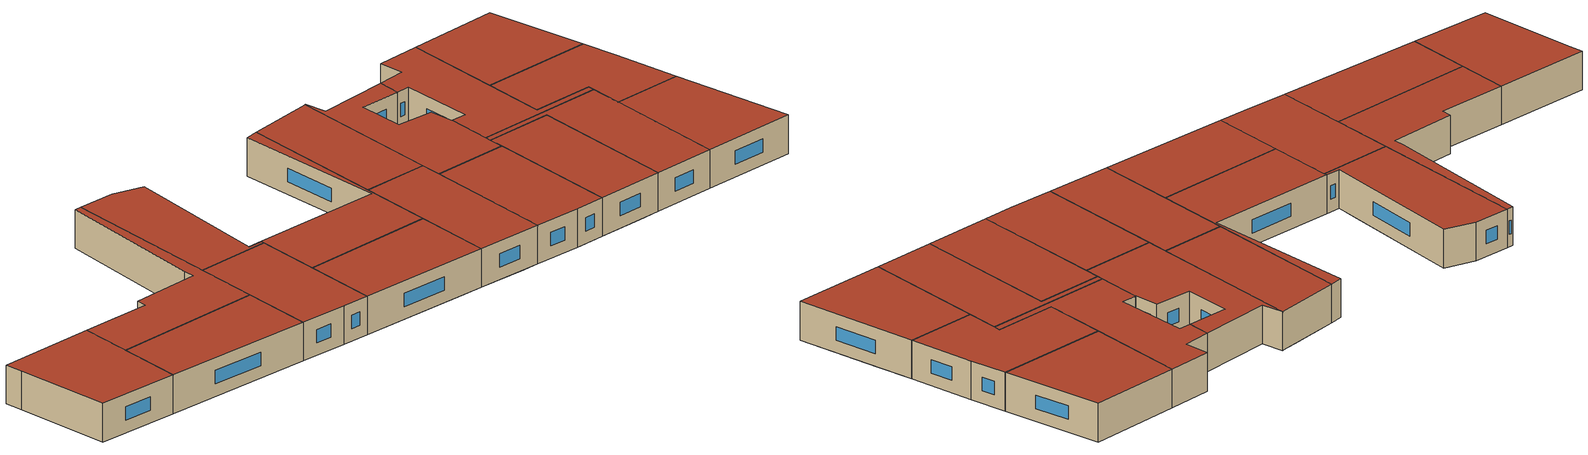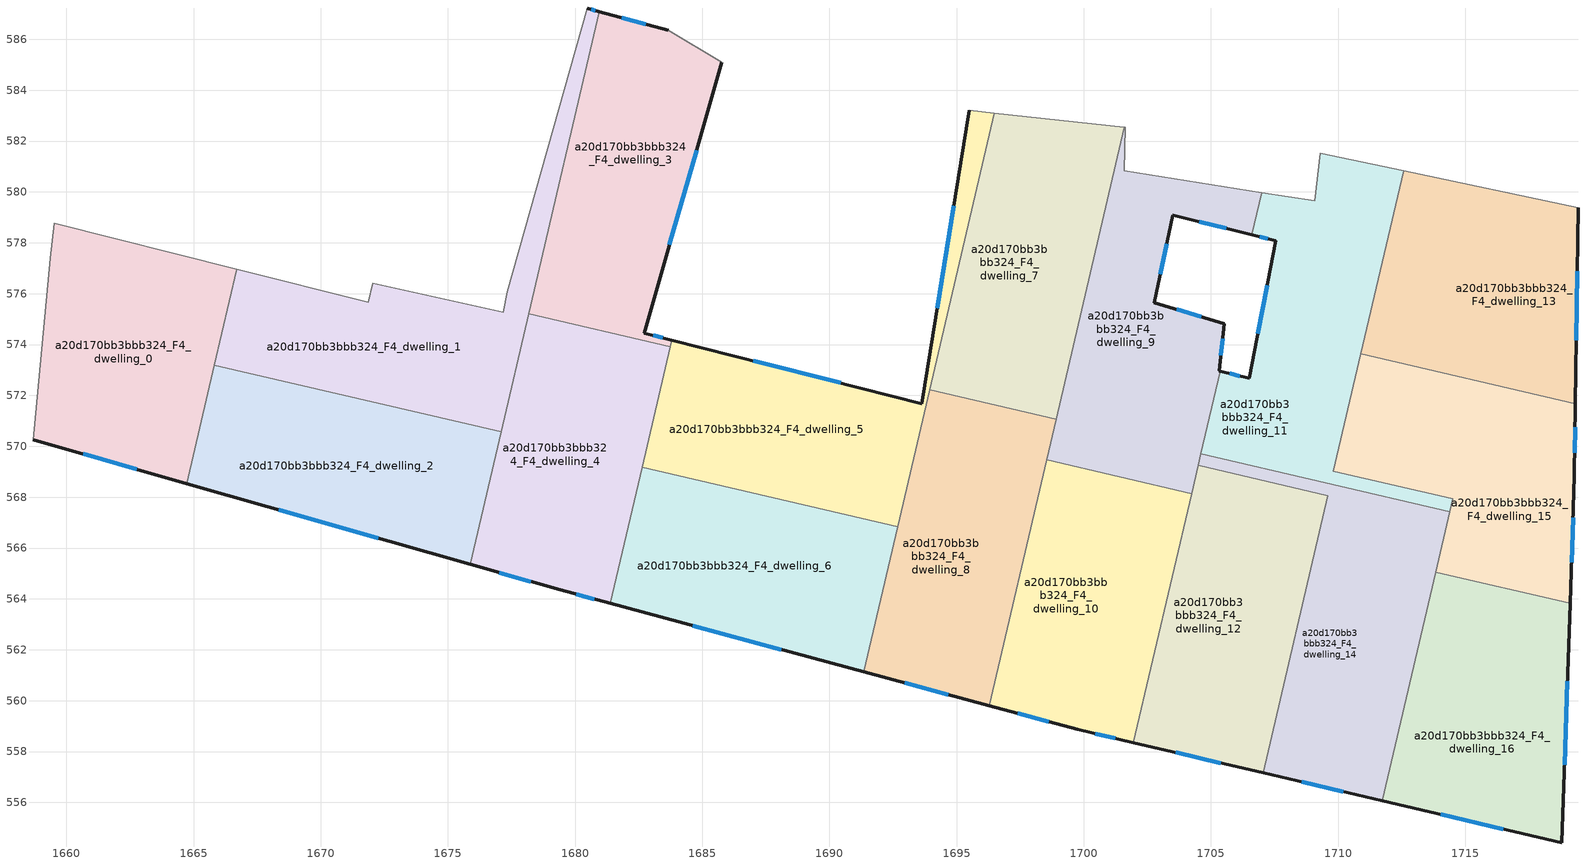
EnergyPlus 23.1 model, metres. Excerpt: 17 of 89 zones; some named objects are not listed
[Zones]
a20d170bb3bbb324_F4_dwelling_0
 floor to a20d170bb3bbb324_F3_dwelling_0 (EU_floor_Construction): 1666.34,577.06 1664.37,568.64 1658.69,570.26 1659.37,577.39 1659.52,578.77 z12
 floor to a20d170bb3bbb324_F3_dwelling_2 (EU_floor_Construction): 1665.77,572.96 1664.74,568.54 1664.37,568.64 1665.4,573.05 z12
 floor to a20d170bb3bbb324_F3_dwelling_1 (EU_floor_Construction): 1666.7,576.96 1665.77,572.96 1665.4,573.05 1666.34,577.06 z12
 wall outside (EU_wall_Construction): 1658.69,570.26 1664.74,568.54 z12:15
 wall adiabatic (EU_wall_Construction): 1666.7,576.96 1659.52,578.77 1659.37,577.39 1658.69,570.26 z12:15
 wall to a20d170bb3bbb324_F4_dwelling_2 (EU_wall_Construction): 1664.74,568.54 1665.82,573.19 z12:15
 wall to a20d170bb3bbb324_F4_dwelling_1 (EU_wall_Construction): 1665.82,573.19 1666.7,576.96 z12:15
 window (EU_Window_Construction): 1660.66,569.7 1662.77,569.1 z12.98:14.02
 roof outside (EU_roof_Construction): 1664.74,568.54 1666.7,576.96 1659.52,578.77 1659.37,577.39 1658.69,570.26 z15
a20d170bb3bbb324_F4_dwelling_1
 floor to a20d170bb3bbb324_F3_dwelling_1 (EU_floor_Construction): 1678.59,576.95 1678.39,576.1 1677.96,576.2 1676.67,570.66 1665.82,573.19 1666.7,576.96 1671.88,575.66 1672.04,576.4 1677.18,575.26 1677.33,576.08 1677.64,577.16 z12
 floor to a20d170bb3bbb324_F3_dwelling_3 (EU_floor_Construction): 1680.95,587.08 1678.59,576.95 1677.64,577.16 1680.47,587.22 z12
 floor to a20d170bb3bbb324_F3_dwelling_4 (EU_floor_Construction): 1678.39,576.1 1677.09,570.56 1676.67,570.66 1677.96,576.2 z12
 wall outside (EU_wall_Construction): 1680.95,587.08 1680.47,587.22 z12:15
 wall adiabatic (EU_wall_Construction): 1680.47,587.22 1677.33,576.08 1677.18,575.26 1672.04,576.4 1671.88,575.66 1666.7,576.96 z12:15
 wall to a20d170bb3bbb324_F4_dwelling_2 (EU_wall_Construction): 1665.82,573.19 1677.09,570.56 z12:15
 wall to a20d170bb3bbb324_F4_dwelling_3 (EU_wall_Construction): 1678.18,575.21 1680.95,587.08 z12:15
 wall to a20d170bb3bbb324_F4_dwelling_4 (EU_wall_Construction): 1677.09,570.56 1678.18,575.21 z12:15
 window (EU_Window_Construction): 1680.8,587.13 1680.63,587.17 z12.98:14.02
 roof outside (EU_roof_Construction): 1677.09,570.56 1680.95,587.08 1680.47,587.22 1677.33,576.08 1677.18,575.26 1672.04,576.4 1671.88,575.66 1666.7,576.96 1665.82,573.19 z15
a20d170bb3bbb324_F4_dwelling_10
 floor to a20d170bb3bbb324_F3_dwelling_10 (EU_floor_Construction): 1702.34,568.58 1700.05,558.79 1699.74,558.87 1696.28,559.8 1698.54,569.47 z12
 floor to a20d170bb3bbb324_F3_dwelling_12 (EU_floor_Construction): 1704.24,568.14 1701.95,558.35 1700.05,558.79 1702.34,568.58 z12
 wall outside (EU_wall_Construction): 1696.28,559.8 1699.74,558.87 1701.95,558.35 z12:15
 wall to a20d170bb3bbb324_F4_dwelling_9 (EU_wall_Construction): 1704.24,568.14 1698.54,569.47 z12:15
 wall to a20d170bb3bbb324_F4_dwelling_12 (EU_wall_Construction): 1701.95,558.35 1704.24,568.14 z12:15
 wall to a20d170bb3bbb324_F4_dwelling_8 (EU_wall_Construction): 1698.54,569.47 1696.28,559.8 z12:15
 window (EU_Window_Construction): 1700.46,558.7 1701.23,558.52 / 1697.41,559.5 1698.61,559.17 z12.98:14.02
 roof outside (EU_roof_Construction): 1701.95,558.35 1704.24,568.14 1698.54,569.47 1696.28,559.8 1699.74,558.87 z15
a20d170bb3bbb324_F4_dwelling_11
 floor outside (EU_floor_Construction): 1710.45,579.42 1708.12,569.4 1708,568.92 z12
 floor to a20d170bb3bbb324_F3_dwelling_11 (EU_floor_Construction): 1710.45,579.42 1708,568.92 1704.6,569.71 1705.36,572.96 1706.51,572.67 1707.54,578.09 1706.61,578.32 1707,579.97 1709.07,579.64 z12
 floor to a20d170bb3bbb324_F3_dwelling_13 (EU_floor_Construction): 1712.57,580.83 1709.81,569.02 1712.31,568.44 1712.19,567.94 1708.01,568.92 1708.12,569.4 1710.45,579.42 1709.07,579.64 1709.29,581.53 z12
 floor to a20d170bb3bbb324_F3_dwelling_16 (EU_floor_Construction): 1714.5,567.93 1714.38,567.43 1712.19,567.94 1712.31,568.44 z12
 wall outside (EU_wall_Construction): 1706.61,578.32 1707.54,578.09 1706.51,572.67 1705.36,572.96 z12:15
 wall to a20d170bb3bbb324_F4_dwelling_9 (EU_wall_Construction): 1707,579.97 1706.61,578.32 / 1705.36,572.96 1704.6,569.71 z12:15
 wall adiabatic (EU_wall_Construction): 1712.57,580.83 1709.29,581.53 1709.07,579.64 1707,579.97 z12:15
 wall to a20d170bb3bbb324_F4_dwelling_15 (EU_wall_Construction): 1714.38,567.43 1714.5,567.93 1709.81,569.02 1710.89,573.63 z12:15
 wall to a20d170bb3bbb324_F4_dwelling_14 (EU_wall_Construction): 1704.6,569.71 1714.38,567.43 z12:15
 wall to a20d170bb3bbb324_F4_dwelling_13 (EU_wall_Construction): 1710.89,573.63 1712.57,580.83 z12:15
 window (EU_Window_Construction): 1706.91,578.24 1707.24,578.16 / 1706.14,572.76 1705.74,572.86 / 1707.2,576.32 1706.84,574.43 z12.98:14.02
 roof outside (EU_roof_Construction): 1714.38,567.43 1714.5,567.93 1709.81,569.02 1712.57,580.83 1709.29,581.53 1709.07,579.64 1707,579.97 1706.61,578.32 1707.54,578.09 1706.51,572.67 1705.36,572.96 1704.6,569.71 z15
a20d170bb3bbb324_F4_dwelling_12
 floor adiabatic (EU_floor_Construction): 1707.87,568.34 1705.35,557.56 1701.95,558.35 1704.47,569.14 z12
 floor to a20d170bb3bbb324_F3_dwelling_14 (EU_floor_Construction): 1709.57,567.95 1707.05,557.16 1705.35,557.56 1707.87,568.34 z12
 floor to a20d170bb3bbb324_F3_dwelling_11 (EU_floor_Construction): 1707.89,568.46 1707.87,568.35 1704.47,569.14 1704.5,569.25 z12
 floor to a20d170bb3bbb324_F3_dwelling_13 (EU_floor_Construction): 1709.59,568.06 1709.57,567.95 1707.87,568.34 1707.9,568.46 z12
 wall outside (EU_wall_Construction): 1701.95,558.35 1707.05,557.16 z12:15
 wall to a20d170bb3bbb324_F4_dwelling_14 (EU_wall_Construction): 1707.05,557.16 1709.59,568.06 1704.5,569.25 z12:15
 wall to a20d170bb3bbb324_F4_dwelling_9 (EU_wall_Construction): 1704.5,569.25 1704.24,568.14 z12:15
 window (EU_Window_Construction): 1703.61,557.96 1705.39,557.55 z12.98:14.02
 roof outside (EU_roof_Construction): 1707.05,557.16 1709.59,568.06 1704.5,569.25 1701.95,558.35 z15
a20d170bb3bbb324_F4_dwelling_13
 floor to a20d170bb3bbb324_F3_dwelling_13 (EU_floor_Construction): 1715.08,580.3 1713.39,573.05 1710.89,573.63 1712.57,580.83 z12
 floor to a20d170bb3bbb324_F3_dwelling_15 (EU_floor_Construction): 1719.43,579.39 1719.33,571.66 1713.63,572.99 1715.32,580.25 z12
 floor to a20d170bb3bbb324_F3_dwelling_16 (EU_floor_Construction): 1715.32,580.25 1713.63,572.99 1713.39,573.05 1715.08,580.3 z12
 wall outside (EU_wall_Construction): 1719.33,571.66 1719.43,579.39 z12:15
 wall to a20d170bb3bbb324_F4_dwelling_15 (EU_wall_Construction): 1710.89,573.63 1719.33,571.66 z12:15
 wall adiabatic (EU_wall_Construction): 1719.43,579.39 1712.57,580.83 z12:15
 window (EU_Window_Construction): 1719.36,574.17 1719.4,576.87 z12.98:14.02
 roof outside (EU_roof_Construction): 1719.33,571.66 1719.43,579.39 1712.57,580.83 1710.89,573.63 z15
a20d170bb3bbb324_F4_dwelling_14
 floor to a20d170bb3bbb324_F3_dwelling_14 (EU_floor_Construction): 1712.3,567.31 1709.78,556.52 1707.05,557.16 1709.57,567.95 z12
 floor to a20d170bb3bbb324_F3_dwelling_16 (EU_floor_Construction): 1714.38,567.43 1713.19,562.31 1711.24,562.77 1712.3,567.31 1712.06,567.37 1712.19,567.94 z12
 floor to a20d170bb3bbb324_F3_dwelling_17 (EU_floor_Construction): 1713.19,562.31 1711.73,556.07 1709.78,556.52 1711.24,562.77 z12
 floor to a20d170bb3bbb324_F3_dwelling_11 (EU_floor_Construction): 1708,568.92 1707.89,568.46 1704.5,569.25 1704.6,569.71 z12
 floor to a20d170bb3bbb324_F3_dwelling_13 (EU_floor_Construction): 1712.19,567.94 1712.06,567.37 1709.57,567.95 1709.59,568.06 1707.9,568.46 1708.01,568.92 z12
 wall outside (EU_wall_Construction): 1707.05,557.16 1711.73,556.07 z12:15
 wall to a20d170bb3bbb324_F4_dwelling_16 (EU_wall_Construction): 1711.73,556.07 1713.83,565.06 z12:15
 wall to a20d170bb3bbb324_F4_dwelling_9 (EU_wall_Construction): 1704.6,569.71 1704.5,569.25 z12:15
 wall to a20d170bb3bbb324_F4_dwelling_15 (EU_wall_Construction): 1713.83,565.06 1714.38,567.43 z12:15
 window (EU_Window_Construction): 1708.57,556.81 1710.21,556.42 z12.98:14.02
 roof outside (EU_roof_Construction): 1711.73,556.07 1714.38,567.43 1704.6,569.71 1704.5,569.25 1709.59,568.06 1707.05,557.16 z15
a20d170bb3bbb324_F4_dwelling_15
 floor to a20d170bb3bbb324_F3_dwelling_15 (EU_floor_Construction): 1719.33,571.66 1719.29,568.83 1719.29,568.74 1712.98,570.21 1713.63,572.99 z12
 floor to a20d170bb3bbb324_F3_dwelling_16 (EU_floor_Construction): 1719.29,568.74 1719.12,563.82 1713.83,565.06 1714.5,567.93 1712.31,568.44 1713.39,573.05 1713.63,572.99 1712.98,570.21 z12
 floor to a20d170bb3bbb324_F3_dwelling_13 (EU_floor_Construction): 1713.39,573.05 1712.31,568.44 1709.81,569.02 1710.89,573.63 z12
 wall outside (EU_wall_Construction): 1719.12,563.82 1719.29,568.83 1719.33,571.66 z12:15
 wall to a20d170bb3bbb324_F4_dwelling_16 (EU_wall_Construction): 1713.83,565.06 1719.12,563.82 z12:15
 window (EU_Window_Construction): 1719.3,569.75 1719.31,570.74 / 1719.17,565.45 1719.23,567.2 z12.98:14.02
 roof outside (EU_roof_Construction): 1719.12,563.82 1719.29,568.83 1719.33,571.66 1710.89,573.63 1709.81,569.02 1714.5,567.93 1713.83,565.06 z15
a20d170bb3bbb324_F4_dwelling_16
 floor to a20d170bb3bbb324_F3_dwelling_17 (EU_floor_Construction): 1719.02,560.95 1718.8,554.42 1711.73,556.07 1713.19,562.31 z12
 floor to a20d170bb3bbb324_F3_dwelling_16 (EU_floor_Construction): 1719.12,563.82 1719.02,560.95 1713.19,562.31 1713.83,565.06 z12
 wall outside (EU_wall_Construction): 1711.73,556.07 1718.8,554.42 1719.12,563.82 z12:15
 window (EU_Window_Construction): 1718.9,557.48 1719.01,560.76 / 1714.03,555.53 1716.5,554.95 z12.98:14.02
 roof outside (EU_roof_Construction): 1718.8,554.42 1719.12,563.82 1713.83,565.06 1711.73,556.07 z15
a20d170bb3bbb324_F4_dwelling_2
 floor to a20d170bb3bbb324_F3_dwelling_2 (EU_floor_Construction): 1676.61,570.43 1675.46,565.48 1664.74,568.54 1665.77,572.96 z12
 floor to a20d170bb3bbb324_F3_dwelling_1 (EU_floor_Construction): 1676.67,570.66 1676.61,570.43 1665.77,572.96 1665.82,573.19 z12
 floor to a20d170bb3bbb324_F3_dwelling_4 (EU_floor_Construction): 1677.09,570.56 1675.88,565.36 1675.46,565.48 1676.67,570.66 z12
 wall outside (EU_wall_Construction): 1664.74,568.54 1675.88,565.36 z12:15
 wall to a20d170bb3bbb324_F4_dwelling_4 (EU_wall_Construction): 1675.88,565.36 1677.09,570.56 z12:15
 window (EU_Window_Construction): 1668.36,567.5 1672.26,566.39 z12.98:14.02
 roof outside (EU_roof_Construction): 1675.88,565.36 1677.09,570.56 1665.82,573.19 1664.74,568.54 z15
a20d170bb3bbb324_F4_dwelling_3
 floor to a20d170bb3bbb324_F3_dwelling_3 (EU_floor_Construction): 1685.77,585.11 1683.15,575.94 1678.59,576.95 1680.95,587.08 1683.66,586.35 z12
 floor to a20d170bb3bbb324_F3_dwelling_1 (EU_floor_Construction): 1683.15,575.94 1682.72,574.45 1682.66,574.46 1682.8,575.07 1678.39,576.1 1678.59,576.95 z12
 floor to a20d170bb3bbb324_F3_dwelling_4 (EU_floor_Construction): 1682.8,575.07 1682.66,574.46 1682.6,574.18 1678.18,575.21 1678.39,576.1 z12
 floor to a20d170bb3bbb324_F3_dwelling_5 (EU_floor_Construction): 1683.81,574.17 1683.75,573.91 1682.6,574.18 1682.66,574.46 1682.72,574.45 z12
 wall outside (EU_wall_Construction): 1683.66,586.35 1680.95,587.08 / 1682.72,574.45 1685.77,585.11 / 1682.72,574.45 1683.81,574.17 z12:15
 wall to a20d170bb3bbb324_F4_dwelling_4 (EU_wall_Construction): 1678.18,575.21 1683.75,573.91 z12:15
 wall adiabatic (EU_wall_Construction): 1685.77,585.11 1683.66,586.35 z12:15
 wall to a20d170bb3bbb324_F4_dwelling_5 (EU_wall_Construction): 1683.75,573.91 1683.81,574.17 z12:15
 window (EU_Window_Construction): 1682.78,586.59 1681.83,586.84 / 1683.71,577.91 1684.78,581.64 / 1683.07,574.36 1683.45,574.26 z12.98:14.02
 roof outside (EU_roof_Construction): 1683.81,574.17 1682.72,574.45 1685.77,585.11 1683.66,586.35 1680.95,587.08 1678.18,575.21 1683.75,573.91 z15
a20d170bb3bbb324_F4_dwelling_4
 floor to a20d170bb3bbb324_F3_dwelling_4 (EU_floor_Construction): 1682.6,574.18 1680.25,564.13 1679.41,564.36 1675.88,565.36 1678.18,575.21 z12
 floor to a20d170bb3bbb324_F3_dwelling_6 (EU_floor_Construction): 1682.62,569.08 1681.39,563.82 1680.25,564.13 1681.47,569.35 z12
 floor to a20d170bb3bbb324_F3_dwelling_5 (EU_floor_Construction): 1683.75,573.91 1682.62,569.08 1681.47,569.35 1682.6,574.18 z12
 wall outside (EU_wall_Construction): 1675.88,565.36 1679.41,564.36 1681.39,563.82 z12:15
 wall to a20d170bb3bbb324_F4_dwelling_6 (EU_wall_Construction): 1681.39,563.82 1682.64,569.18 z12:15
 wall to a20d170bb3bbb324_F4_dwelling_5 (EU_wall_Construction): 1682.64,569.18 1683.75,573.91 z12:15
 window (EU_Window_Construction): 1677.03,565.04 1678.26,564.68 / 1680.05,564.18 1680.75,564 z12.98:14.02
 roof outside (EU_roof_Construction): 1681.39,563.82 1683.75,573.91 1678.18,575.21 1675.88,565.36 1679.41,564.36 z15
a20d170bb3bbb324_F4_dwelling_5
 floor adiabatic (EU_floor_Construction): 1692.36,572 1691.24,567.17 1682.64,569.18 1683.81,574.17 z12
 floor to a20d170bb3bbb324_F3_dwelling_7 (EU_floor_Construction): 1696.48,583.1 1693.7,571.2 1692.25,571.54 1692.36,572 1693.64,571.68 1695.5,583.21 z12
 floor to a20d170bb3bbb324_F3_dwelling_8 (EU_floor_Construction): 1693.7,571.2 1692.68,566.84 1691.24,567.17 1692.25,571.54 z12
 wall outside (EU_wall_Construction): 1695.5,583.21 1693.64,571.68 1683.81,574.17 z12:15
 wall adiabatic (EU_wall_Construction): 1696.48,583.1 1695.5,583.21 z12:15
 wall to a20d170bb3bbb324_F4_dwelling_6 (EU_wall_Construction): 1682.64,569.18 1692.68,566.84 z12:15
 wall to a20d170bb3bbb324_F4_dwelling_7 (EU_wall_Construction): 1693.94,572.22 1696.48,583.1 z12:15
 wall to a20d170bb3bbb324_F4_dwelling_8 (EU_wall_Construction): 1692.68,566.84 1693.94,572.22 z12:15
 window (EU_Window_Construction): 1694.89,579.46 1694.24,575.43 / 1690.44,572.49 1687.01,573.36 z12.98:14.02
 roof outside (EU_roof_Construction): 1692.68,566.84 1696.48,583.1 1695.5,583.21 1693.64,571.68 1683.81,574.17 1682.64,569.18 z15
a20d170bb3bbb324_F4_dwelling_6
 floor to a20d170bb3bbb324_F3_dwelling_6 (EU_floor_Construction): 1691.21,567.07 1689.92,561.52 1681.39,563.82 1682.62,569.08 z12
 floor to a20d170bb3bbb324_F3_dwelling_8 (EU_floor_Construction): 1692.68,566.84 1691.35,561.13 1689.92,561.52 1691.21,567.07 1691.24,567.17 z12
 floor to a20d170bb3bbb324_F3_dwelling_5 (EU_floor_Construction): 1691.24,567.17 1691.21,567.07 1682.62,569.08 1682.64,569.18 z12
 wall outside (EU_wall_Construction): 1681.39,563.82 1691.35,561.13 z12:15
 wall to a20d170bb3bbb324_F4_dwelling_8 (EU_wall_Construction): 1691.35,561.13 1692.68,566.84 z12:15
 window (EU_Window_Construction): 1684.63,562.95 1688.11,562.01 z12.98:14.02
 roof outside (EU_roof_Construction): 1691.35,561.13 1692.68,566.84 1682.64,569.18 1681.39,563.82 z15
a20d170bb3bbb324_F4_dwelling_7
 floor to a20d170bb3bbb324_F3_dwelling_7 (EU_floor_Construction): 1700.33,582.68 1697.69,571.35 1693.94,572.22 1696.48,583.1 z12
 floor to a20d170bb3bbb324_F3_dwelling_9 (EU_floor_Construction): 1701.59,582.54 1698.91,571.06 1697.69,571.35 1700.33,582.68 z12
 wall to a20d170bb3bbb324_F4_dwelling_8 (EU_wall_Construction): 1693.94,572.22 1698.91,571.06 z12:15
 wall adiabatic (EU_wall_Construction): 1701.59,582.54 1696.48,583.1 z12:15
 wall to a20d170bb3bbb324_F4_dwelling_9 (EU_wall_Construction): 1698.91,571.06 1701.59,582.54 z12:15
 roof outside (EU_roof_Construction): 1698.91,571.06 1701.59,582.54 1696.48,583.1 1693.94,572.22 z15
a20d170bb3bbb324_F4_dwelling_8
 floor to a20d170bb3bbb324_F3_dwelling_8 (EU_floor_Construction): 1697.45,570.32 1695.07,560.13 1691.35,561.13 1693.7,571.2 z12
 floor to a20d170bb3bbb324_F3_dwelling_10 (EU_floor_Construction): 1698.71,570.19 1696.28,559.8 1695.07,560.13 1697.48,570.48 z12
 floor to a20d170bb3bbb324_F3_dwelling_9 (EU_floor_Construction): 1698.91,571.06 1698.71,570.19 1697.48,570.48 1697.69,571.35 z12
 floor to a20d170bb3bbb324_F3_dwelling_7 (EU_floor_Construction): 1697.69,571.35 1697.45,570.32 1693.7,571.2 1693.94,572.22 z12
 wall outside (EU_wall_Construction): 1691.35,561.13 1696.28,559.8 z12:15
 wall to a20d170bb3bbb324_F4_dwelling_9 (EU_wall_Construction): 1698.54,569.47 1698.91,571.06 z12:15
 window (EU_Window_Construction): 1692.95,560.7 1694.68,560.23 z12.98:14.02
 roof outside (EU_roof_Construction): 1696.28,559.8 1698.91,571.06 1693.94,572.22 1691.35,561.13 z15
a20d170bb3bbb324_F4_dwelling_9
 floor to a20d170bb3bbb324_F3_dwelling_9 (EU_floor_Construction): 1705.07,580.28 1704.72,578.78 1703.5,579.09 1702.77,575.65 1703.91,575.31 1702.51,569.31 1698.71,570.19 1701.59,582.54 1701.62,582.54 1701.6,580.84 z12
 floor to a20d170bb3bbb324_F3_dwelling_11 (EU_floor_Construction): 1705.52,574.83 1705.33,572.97 1705.36,572.96 1704.47,569.14 1702.57,569.58 1703.91,575.31 z12; 1707,579.97 1706.61,578.32 1704.72,578.78 1705.07,580.28 z12
 floor to a20d170bb3bbb324_F3_dwelling_10 (EU_floor_Construction): 1702.51,569.31 1702.34,568.58 1698.54,569.47 1698.71,570.19 z12
 floor to a20d170bb3bbb324_F3_dwelling_12 (EU_floor_Construction): 1704.47,569.14 1704.24,568.14 1702.34,568.58 1702.57,569.58 z12
 wall outside (EU_wall_Construction): 1705.36,572.96 1705.33,572.97 1705.52,574.83 1702.77,575.65 1703.5,579.09 1703.53,579.08 1706.61,578.32 z12:15
 wall adiabatic (EU_wall_Construction): 1707,579.97 1701.6,580.84 1701.62,582.54 1701.59,582.54 z12:15
 window (EU_Window_Construction): 1704.53,578.83 1705.61,578.56 / 1703.01,576.76 1703.26,577.97 / 1704.62,575.09 1703.66,575.38 / 1705.39,573.57 1705.46,574.22 z12.98:14.02
 roof outside (EU_roof_Construction): 1704.24,568.14 1705.36,572.96 1705.33,572.97 1705.52,574.83 1702.77,575.65 1703.5,579.09 1703.53,579.08 1706.61,578.32 1707,579.97 1701.6,580.84 1701.62,582.54 1701.59,582.54 1698.54,569.47 z15
[Building]
EU S2 Campaign: North Axis=0; Terrain=City; Solar Distribution=FullExterior
[Site:Location]
Bologna: Latitude=44.5; Longitude=11.25; Time Zone=1; Elevation=37
[SizingPeriod:WeatherFileDays]
AnnualSizingPeriod: Begin Month=1; Begin Day of Month=1; End Month=12; End Day of Month=31; Day of Week for Start Day=Monday; Use Weather File Daylight Saving Period=No; Use Weather File Rain and Snow Indicators=No
[MATERIAL]
EU_InternalMass_Material: Roughness=MediumRough; Thickness=0.1; Conductivity=1; Density=1800; Specific Heat=900; Thermal Absorptance=0.9; Solar Absorptance=0.7; Visible Absorptance=0.7
[MATERIAL:NOMASS] Roughness=MediumRough; Thermal Absorptance=0.9; Solar Absorptance=0.7; Visible Absorptance=0.7
Name | Thermal Resistance
EU_wall_NoMass | 0.905828
EU_roof_NoMass | 0.37593
EU_floor_NoMass | 0.67114
[WINDOWMATERIAL:SIMPLEGLAZINGSYSTEM]
EU_Window_SimpleGlazing: UFactor=4.52486; Solar Heat Gain Coefficient=0.85; Visible Transmittance=0.85
[CONSTRUCTION]
EU_wall_Construction: EU_wall_NoMass
EU_roof_Construction: EU_roof_NoMass
EU_floor_Construction: EU_floor_NoMass
EU_Window_Construction: EU_Window_SimpleGlazing
EU_InternalMass_Construction: EU_InternalMass_Material
[ZONE] Type=1; Multiplier=1; Ceiling Height=autocalculate; Floor Area=autocalculate; Part of Total Floor Area=Yes
Name | Volume
a20d170bb3bbb324_F4_dwelling_0 | 175.748
a20d170bb3bbb324_F4_dwelling_1; a20d170bb3bbb324_F4_dwelling_15 | 175.753
a20d170bb3bbb324_F4_dwelling_10 | 175.735
a20d170bb3bbb324_F4_dwelling_11 | 175.702
a20d170bb3bbb324_F4_dwelling_12 | 175.726
a20d170bb3bbb324_F4_dwelling_13 | 175.747
a20d170bb3bbb324_F4_dwelling_14 | 175.722
a20d170bb3bbb324_F4_dwelling_16 | 175.763
a20d170bb3bbb324_F4_dwelling_2 | 175.772
a20d170bb3bbb324_F4_dwelling_3 | 175.73
a20d170bb3bbb324_F4_dwelling_4 | 175.725
a20d170bb3bbb324_F4_dwelling_5; a20d170bb3bbb324_F4_dwelling_6 | 175.704
a20d170bb3bbb324_F4_dwelling_7 | 175.762
a20d170bb3bbb324_F4_dwelling_8 | 175.764
a20d170bb3bbb324_F4_dwelling_9 | 175.745
[INTERNALMASS] Construction=EU_InternalMass_Construction
Name | Zone or ZoneList | Surface Area
a20d170bb3bbb324_F4_dwelling_0_EU_InternalMass | a20d170bb3bbb324_F4_dwelling_0 | 58.5829
a20d170bb3bbb324_F4_dwelling_1_EU_InternalMass | a20d170bb3bbb324_F4_dwelling_1 | 58.5842
a20d170bb3bbb324_F4_dwelling_2_EU_InternalMass | a20d170bb3bbb324_F4_dwelling_2 | 58.5874
a20d170bb3bbb324_F4_dwelling_3_EU_InternalMass | a20d170bb3bbb324_F4_dwelling_3 | 58.5767
a20d170bb3bbb324_F4_dwelling_4_EU_InternalMass | a20d170bb3bbb324_F4_dwelling_4 | 58.5739
a20d170bb3bbb324_F4_dwelling_5_EU_InternalMass | a20d170bb3bbb324_F4_dwelling_5 | 58.5689
a20d170bb3bbb324_F4_dwelling_6_EU_InternalMass | a20d170bb3bbb324_F4_dwelling_6 | 58.566
a20d170bb3bbb324_F4_dwelling_7_EU_InternalMass | a20d170bb3bbb324_F4_dwelling_7 | 58.5869
a20d170bb3bbb324_F4_dwelling_8_EU_InternalMass | a20d170bb3bbb324_F4_dwelling_8 | 58.5862
a20d170bb3bbb324_F4_dwelling_9_EU_InternalMass | a20d170bb3bbb324_F4_dwelling_9 | 58.5819
a20d170bb3bbb324_F4_dwelling_10_EU_InternalMass | a20d170bb3bbb324_F4_dwelling_10 | 58.5774
a20d170bb3bbb324_F4_dwelling_11_EU_InternalMass | a20d170bb3bbb324_F4_dwelling_11 | 58.5717
a20d170bb3bbb324_F4_dwelling_12_EU_InternalMass | a20d170bb3bbb324_F4_dwelling_12 | 58.5816
a20d170bb3bbb324_F4_dwelling_13_EU_InternalMass | a20d170bb3bbb324_F4_dwelling_13 | 58.58
a20d170bb3bbb324_F4_dwelling_14_EU_InternalMass | a20d170bb3bbb324_F4_dwelling_14 | 58.573
a20d170bb3bbb324_F4_dwelling_15_EU_InternalMass | a20d170bb3bbb324_F4_dwelling_15 | 58.5846
a20d170bb3bbb324_F4_dwelling_16_EU_InternalMass | a20d170bb3bbb324_F4_dwelling_16 | 58.5866
[OTHEREQUIPMENT] Fuel Type=Electricity; Design Level Calculation Method=Watts/Area; Power per Zone Floor Area=1; Fraction Latent=0; Fraction Radiant=0; Fraction Lost=0; Carbon Dioxide Generation Rate=0; EndUse Subcategory=EU_Step8_InternalGains
Name | Zone or ZoneList or Space or SpaceList | Schedule
EU_Step8_InternalGain_a20d170bb3bbb324_F4_dwelling_0_f000 | a20d170bb3bbb324_F4_dwelling_0 | EU_Step8_GainSchedule_a20d170bb3bbb324_F4_dwelling_0_f000
EU_Step8_InternalGain_a20d170bb3bbb324_F4_dwelling_1_f000 | a20d170bb3bbb324_F4_dwelling_1 | EU_Step8_GainSchedule_a20d170bb3bbb324_F4_dwelling_1_f000
EU_Step8_InternalGain_a20d170bb3bbb324_F4_dwelling_2_f000 | a20d170bb3bbb324_F4_dwelling_2 | EU_Step8_GainSchedule_a20d170bb3bbb324_F4_dwelling_2_f000
EU_Step8_InternalGain_a20d170bb3bbb324_F4_dwelling_3_f000 | a20d170bb3bbb324_F4_dwelling_3 | EU_Step8_GainSchedule_a20d170bb3bbb324_F4_dwelling_3_f000
EU_Step8_InternalGain_a20d170bb3bbb324_F4_dwelling_4_f000 | a20d170bb3bbb324_F4_dwelling_4 | EU_Step8_GainSchedule_a20d170bb3bbb324_F4_dwelling_4_f000
EU_Step8_InternalGain_a20d170bb3bbb324_F4_dwelling_5_f000 | a20d170bb3bbb324_F4_dwelling_5 | EU_Step8_GainSchedule_a20d170bb3bbb324_F4_dwelling_5_f000
EU_Step8_InternalGain_a20d170bb3bbb324_F4_dwelling_6_f000 | a20d170bb3bbb324_F4_dwelling_6 | EU_Step8_GainSchedule_a20d170bb3bbb324_F4_dwelling_6_f000
EU_Step8_InternalGain_a20d170bb3bbb324_F4_dwelling_7_f000 | a20d170bb3bbb324_F4_dwelling_7 | EU_Step8_GainSchedule_a20d170bb3bbb324_F4_dwelling_7_f000
EU_Step8_InternalGain_a20d170bb3bbb324_F4_dwelling_8_f000 | a20d170bb3bbb324_F4_dwelling_8 | EU_Step8_GainSchedule_a20d170bb3bbb324_F4_dwelling_8_f000
EU_Step8_InternalGain_a20d170bb3bbb324_F4_dwelling_9_f000 | a20d170bb3bbb324_F4_dwelling_9 | EU_Step8_GainSchedule_a20d170bb3bbb324_F4_dwelling_9_f000
EU_Step8_InternalGain_a20d170bb3bbb324_F4_dwelling_10_f000 | a20d170bb3bbb324_F4_dwelling_10 | EU_Step8_GainSchedule_a20d170bb3bbb324_F4_dwelling_10_f000
EU_Step8_InternalGain_a20d170bb3bbb324_F4_dwelling_11_f000 | a20d170bb3bbb324_F4_dwelling_11 | EU_Step8_GainSchedule_a20d170bb3bbb324_F4_dwelling_11_f000
EU_Step8_InternalGain_a20d170bb3bbb324_F4_dwelling_12_f000 | a20d170bb3bbb324_F4_dwelling_12 | EU_Step8_GainSchedule_a20d170bb3bbb324_F4_dwelling_12_f000
EU_Step8_InternalGain_a20d170bb3bbb324_F4_dwelling_13_f000 | a20d170bb3bbb324_F4_dwelling_13 | EU_Step8_GainSchedule_a20d170bb3bbb324_F4_dwelling_13_f000
EU_Step8_InternalGain_a20d170bb3bbb324_F4_dwelling_14_f000 | a20d170bb3bbb324_F4_dwelling_14 | EU_Step8_GainSchedule_a20d170bb3bbb324_F4_dwelling_14_f000
EU_Step8_InternalGain_a20d170bb3bbb324_F4_dwelling_15_f000 | a20d170bb3bbb324_F4_dwelling_15 | EU_Step8_GainSchedule_a20d170bb3bbb324_F4_dwelling_15_f000
EU_Step8_InternalGain_a20d170bb3bbb324_F4_dwelling_16_f000 | a20d170bb3bbb324_F4_dwelling_16 | EU_Step8_GainSchedule_a20d170bb3bbb324_F4_dwelling_16_f000
[ZONEVENTILATION:DESIGNFLOWRATE] Schedule=EU_AlwaysOn; Design Flow Rate Calculation Method=AirChanges/Hour; Air Changes per Hour=0.73129; Ventilation Type=Natural; Fan Pressure Rise=0; Fan Total Efficiency=1; Constant Term Coefficient=1; Temperature Term Coefficient=0; Velocity Term Coefficient=0; Velocity Squared Term Coefficient=0; Minimum Indoor Temperature=-100; Maximum Indoor Temperature=100; Delta Temperature=-100; Minimum Outdoor Temperature=-100; Maximum Outdoor Temperature=100; Maximum Wind Speed=40
Name | Zone or ZoneList or Space or SpaceList
EU_ConstantAir_a20d170bb3bbb324_F4_dwelling_0 | a20d170bb3bbb324_F4_dwelling_0
EU_ConstantAir_a20d170bb3bbb324_F4_dwelling_1 | a20d170bb3bbb324_F4_dwelling_1
EU_ConstantAir_a20d170bb3bbb324_F4_dwelling_2 | a20d170bb3bbb324_F4_dwelling_2
EU_ConstantAir_a20d170bb3bbb324_F4_dwelling_3 | a20d170bb3bbb324_F4_dwelling_3
EU_ConstantAir_a20d170bb3bbb324_F4_dwelling_4 | a20d170bb3bbb324_F4_dwelling_4
EU_ConstantAir_a20d170bb3bbb324_F4_dwelling_5 | a20d170bb3bbb324_F4_dwelling_5
EU_ConstantAir_a20d170bb3bbb324_F4_dwelling_6 | a20d170bb3bbb324_F4_dwelling_6
EU_ConstantAir_a20d170bb3bbb324_F4_dwelling_7 | a20d170bb3bbb324_F4_dwelling_7
EU_ConstantAir_a20d170bb3bbb324_F4_dwelling_8 | a20d170bb3bbb324_F4_dwelling_8
EU_ConstantAir_a20d170bb3bbb324_F4_dwelling_9 | a20d170bb3bbb324_F4_dwelling_9
EU_ConstantAir_a20d170bb3bbb324_F4_dwelling_10 | a20d170bb3bbb324_F4_dwelling_10
EU_ConstantAir_a20d170bb3bbb324_F4_dwelling_11 | a20d170bb3bbb324_F4_dwelling_11
EU_ConstantAir_a20d170bb3bbb324_F4_dwelling_12 | a20d170bb3bbb324_F4_dwelling_12
EU_ConstantAir_a20d170bb3bbb324_F4_dwelling_13 | a20d170bb3bbb324_F4_dwelling_13
EU_ConstantAir_a20d170bb3bbb324_F4_dwelling_14 | a20d170bb3bbb324_F4_dwelling_14
EU_ConstantAir_a20d170bb3bbb324_F4_dwelling_15 | a20d170bb3bbb324_F4_dwelling_15
EU_ConstantAir_a20d170bb3bbb324_F4_dwelling_16 | a20d170bb3bbb324_F4_dwelling_16
[HVACTEMPLATE:ZONE:IDEALLOADSAIRSYSTEM] System Availability Schedule=EU_AlwaysOn; Maximum Heating Supply Air Temperature=50; Minimum Cooling Supply Air Temperature=13; Maximum Heating Supply Air Humidity Ratio=0.0156; Minimum Cooling Supply Air Humidity Ratio=0.0077; Heating Limit=NoLimit; Cooling Limit=NoLimit; Heating Availability Schedule=EU_AlwaysOn; Cooling Availability Schedule=EU_CoolingOff; Dehumidification Control Type=ConstantSensibleHeatRatio; Cooling Sensible Heat Ratio=0.7; Dehumidification Setpoint=60; Humidification Control Type=None; Humidification Setpoint=30; Outdoor Air Method=None; Outdoor Air Flow Rate per Person=0.00944; Outdoor Air Flow Rate per Zone Floor Area=0; Outdoor Air Flow Rate per Zone=0; Demand Controlled Ventilation Type=None; Outdoor Air Economizer Type=NoEconomizer; Heat Recovery Type=None; Sensible Heat Recovery Effectiveness=0.7; Latent Heat Recovery Effectiveness=0.65
Name | Template Thermostat
a20d170bb3bbb324_F4_dwelling_0 | EU_HeatOnly_a20d170bb3bbb324_F4_dwelling_0
a20d170bb3bbb324_F4_dwelling_1 | EU_HeatOnly_a20d170bb3bbb324_F4_dwelling_1
a20d170bb3bbb324_F4_dwelling_2 | EU_HeatOnly_a20d170bb3bbb324_F4_dwelling_2
a20d170bb3bbb324_F4_dwelling_3 | EU_HeatOnly_a20d170bb3bbb324_F4_dwelling_3
a20d170bb3bbb324_F4_dwelling_4 | EU_HeatOnly_a20d170bb3bbb324_F4_dwelling_4
a20d170bb3bbb324_F4_dwelling_5 | EU_HeatOnly_a20d170bb3bbb324_F4_dwelling_5
a20d170bb3bbb324_F4_dwelling_6 | EU_HeatOnly_a20d170bb3bbb324_F4_dwelling_6
a20d170bb3bbb324_F4_dwelling_7 | EU_HeatOnly_a20d170bb3bbb324_F4_dwelling_7
a20d170bb3bbb324_F4_dwelling_8 | EU_HeatOnly_a20d170bb3bbb324_F4_dwelling_8
a20d170bb3bbb324_F4_dwelling_9 | EU_HeatOnly_a20d170bb3bbb324_F4_dwelling_9
a20d170bb3bbb324_F4_dwelling_10 | EU_HeatOnly_a20d170bb3bbb324_F4_dwelling_10
a20d170bb3bbb324_F4_dwelling_11 | EU_HeatOnly_a20d170bb3bbb324_F4_dwelling_11
a20d170bb3bbb324_F4_dwelling_12 | EU_HeatOnly_a20d170bb3bbb324_F4_dwelling_12
a20d170bb3bbb324_F4_dwelling_13 | EU_HeatOnly_a20d170bb3bbb324_F4_dwelling_13
a20d170bb3bbb324_F4_dwelling_14 | EU_HeatOnly_a20d170bb3bbb324_F4_dwelling_14
a20d170bb3bbb324_F4_dwelling_15 | EU_HeatOnly_a20d170bb3bbb324_F4_dwelling_15
a20d170bb3bbb324_F4_dwelling_16 | EU_HeatOnly_a20d170bb3bbb324_F4_dwelling_16
[SIZING:ZONE] Zone Cooling Design Supply Air Temperature Input Method=SupplyAirTemperature; Zone Cooling Design Supply Air Temperature=13; Zone Heating Design Supply Air Temperature Input Method=SupplyAirTemperature; Zone Heating Design Supply Air Temperature=50; Zone Cooling Design Supply Air Humidity Ratio=0.008; Zone Heating Design Supply Air Humidity Ratio=0.008; Cooling Design Air Flow Method=DesignDay; Cooling Design Air Flow Rate=0; Cooling Minimum Air Flow per Zone Floor Area=0.000762; Cooling Minimum Air Flow=0; Cooling Minimum Air Flow Fraction=0.2; Heating Design Air Flow Method=DesignDay; Heating Design Air Flow Rate=0; Heating Maximum Air Flow per Zone Floor Area=0.002032; Heating Maximum Air Flow=0.141576; Heating Maximum Air Flow Fraction=0.3; Account for Dedicated Outdoor Air System=No; Dedicated Outdoor Air System Control Strategy=NeutralSupplyAir; Dedicated Outdoor Air Low Setpoint Temperature for Design=autosize; Dedicated Outdoor Air High Setpoint Temperature for Design=autosize; Zone Load Sizing Method=Sensible Load Only No Latent Load; Zone Latent Cooling Design Supply Air Humidity Ratio Input Method=HumidityRatioDifference; Zone Cooling Design Supply Air Humidity Ratio Difference=0.005; Zone Latent Heating Design Supply Air Humidity Ratio Input Method=HumidityRatioDifference; Zone Humidification Design Supply Air Humidity Ratio Difference=0.005
a20d170bb3bbb324_F4_dwelling_0; a20d170bb3bbb324_F4_dwelling_1; a20d170bb3bbb324_F4_dwelling_2; a20d170bb3bbb324_F4_dwelling_3; a20d170bb3bbb324_F4_dwelling_4; a20d170bb3bbb324_F4_dwelling_5; a20d170bb3bbb324_F4_dwelling_6; a20d170bb3bbb324_F4_dwelling_7; a20d170bb3bbb324_F4_dwelling_8; a20d170bb3bbb324_F4_dwelling_9; a20d170bb3bbb324_F4_dwelling_10; a20d170bb3bbb324_F4_dwelling_11; a20d170bb3bbb324_F4_dwelling_12; a20d170bb3bbb324_F4_dwelling_13; a20d170bb3bbb324_F4_dwelling_14; a20d170bb3bbb324_F4_dwelling_15; a20d170bb3bbb324_F4_dwelling_16
[SCHEDULE:CONSTANT]
Name | Hourly Value
EU_AlwaysOn | 1
EU_CoolingOff | 0
[SCHEDULE:FILE] Column Number=1; Rows to Skip at Top=0; Number of Hours of Data=8760; Column Separator=Comma; Interpolate to Timestep=No; Minutes per Item=60; Adjust Schedule for Daylight Savings=Yes
Name | File
EU_Step8_GainSchedule_a20d170bb3bbb324_F4_dwelling_0_f000 | ../../schedules/a20d170bb3bbb324/a20d170bb3bbb324_F4_dwelling_0_f000_gain.csv
EU_Step8_GainSchedule_a20d170bb3bbb324_F4_dwelling_1_f000 | ../../schedules/a20d170bb3bbb324/a20d170bb3bbb324_F4_dwelling_1_f000_gain.csv
EU_Step8_GainSchedule_a20d170bb3bbb324_F4_dwelling_2_f000 | ../../schedules/a20d170bb3bbb324/a20d170bb3bbb324_F4_dwelling_2_f000_gain.csv
EU_Step8_GainSchedule_a20d170bb3bbb324_F4_dwelling_3_f000 | ../../schedules/a20d170bb3bbb324/a20d170bb3bbb324_F4_dwelling_3_f000_gain.csv
EU_Step8_GainSchedule_a20d170bb3bbb324_F4_dwelling_4_f000 | ../../schedules/a20d170bb3bbb324/a20d170bb3bbb324_F4_dwelling_4_f000_gain.csv
EU_Step8_GainSchedule_a20d170bb3bbb324_F4_dwelling_5_f000 | ../../schedules/a20d170bb3bbb324/a20d170bb3bbb324_F4_dwelling_5_f000_gain.csv
EU_Step8_GainSchedule_a20d170bb3bbb324_F4_dwelling_6_f000 | ../../schedules/a20d170bb3bbb324/a20d170bb3bbb324_F4_dwelling_6_f000_gain.csv
EU_Step8_GainSchedule_a20d170bb3bbb324_F4_dwelling_7_f000 | ../../schedules/a20d170bb3bbb324/a20d170bb3bbb324_F4_dwelling_7_f000_gain.csv
EU_Step8_GainSchedule_a20d170bb3bbb324_F4_dwelling_8_f000 | ../../schedules/a20d170bb3bbb324/a20d170bb3bbb324_F4_dwelling_8_f000_gain.csv
EU_Step8_GainSchedule_a20d170bb3bbb324_F4_dwelling_9_f000 | ../../schedules/a20d170bb3bbb324/a20d170bb3bbb324_F4_dwelling_9_f000_gain.csv
EU_Step8_GainSchedule_a20d170bb3bbb324_F4_dwelling_10_f000 | ../../schedules/a20d170bb3bbb324/a20d170bb3bbb324_F4_dwelling_10_f000_gain.csv
EU_Step8_GainSchedule_a20d170bb3bbb324_F4_dwelling_11_f000 | ../../schedules/a20d170bb3bbb324/a20d170bb3bbb324_F4_dwelling_11_f000_gain.csv
EU_Step8_GainSchedule_a20d170bb3bbb324_F4_dwelling_12_f000 | ../../schedules/a20d170bb3bbb324/a20d170bb3bbb324_F4_dwelling_12_f000_gain.csv
EU_Step8_GainSchedule_a20d170bb3bbb324_F4_dwelling_13_f000 | ../../schedules/a20d170bb3bbb324/a20d170bb3bbb324_F4_dwelling_13_f000_gain.csv
EU_Step8_GainSchedule_a20d170bb3bbb324_F4_dwelling_14_f000 | ../../schedules/a20d170bb3bbb324/a20d170bb3bbb324_F4_dwelling_14_f000_gain.csv
EU_Step8_GainSchedule_a20d170bb3bbb324_F4_dwelling_15_f000 | ../../schedules/a20d170bb3bbb324/a20d170bb3bbb324_F4_dwelling_15_f000_gain.csv
EU_Step8_GainSchedule_a20d170bb3bbb324_F4_dwelling_16_f000 | ../../schedules/a20d170bb3bbb324/a20d170bb3bbb324_F4_dwelling_16_f000_gain.csv
